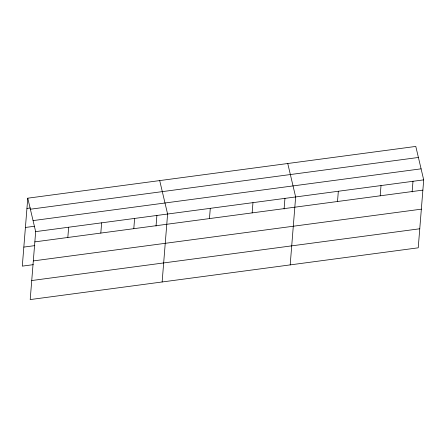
<?xml version="1.0" encoding="UTF-8"?>
<svg xmlns="http://www.w3.org/2000/svg" width="446" height="446" viewBox="0 0 446 446"><rect width="100%" height="100%" fill="white"/><g stroke="black" fill="none" stroke-linecap="round" stroke-linejoin="round"><path stroke-width="0.67" d="M27.769 198.186L35.669 231.63L30.205 299.573L418.231 247.814L423.7 179.872L415.795 146.427L27.769 198.186L22.3 266.128L33.294 264.662M67.831 237.478L68.656 227.231M100.813 233.08L101.638 222.833M133.794 228.681L134.62 218.434M156.033 226.111L156.903 215.284M162.132 281.978L167.601 214.035L159.696 180.585M209.458 218.59L210.283 208.338M252.141 212.893L252.966 202.646M284.085 209.029L284.955 198.208M290.184 264.896L295.648 196.954L287.748 163.509M337.51 201.508L338.336 191.262M380.193 195.816L381.018 185.564M412.132 191.947L413.002 181.126M26.944 208.433L30.378 207.975M30.373 209.224L418.404 157.466M33.06 220.592L421.091 168.833M25.411 227.471L34.342 226.278M35.669 231.63L423.7 179.872M34.844 241.877L422.875 190.119M23.833 247.09L34.827 245.623M33.316 260.916L421.342 209.157M31.738 280.534L419.764 228.776"/></g></svg>
